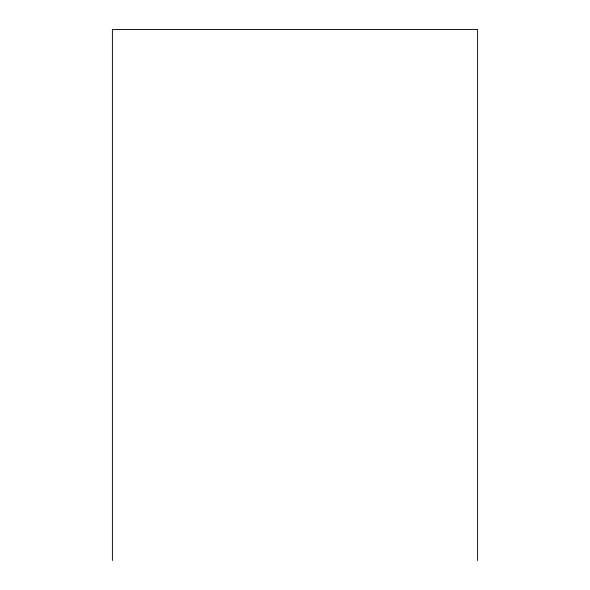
<?xml version="1.0" encoding="UTF-8"?>
<svg xmlns="http://www.w3.org/2000/svg" width="590" height="590" viewBox="0 0 590 590"><rect width="100%" height="100%" fill="white"/><g stroke="black" fill="none" stroke-linecap="round" stroke-linejoin="round"><path stroke-width="0.89" d="M477.598 560.5L477.598 29.5L112.402 29.5L112.402 560.5"/></g></svg>
